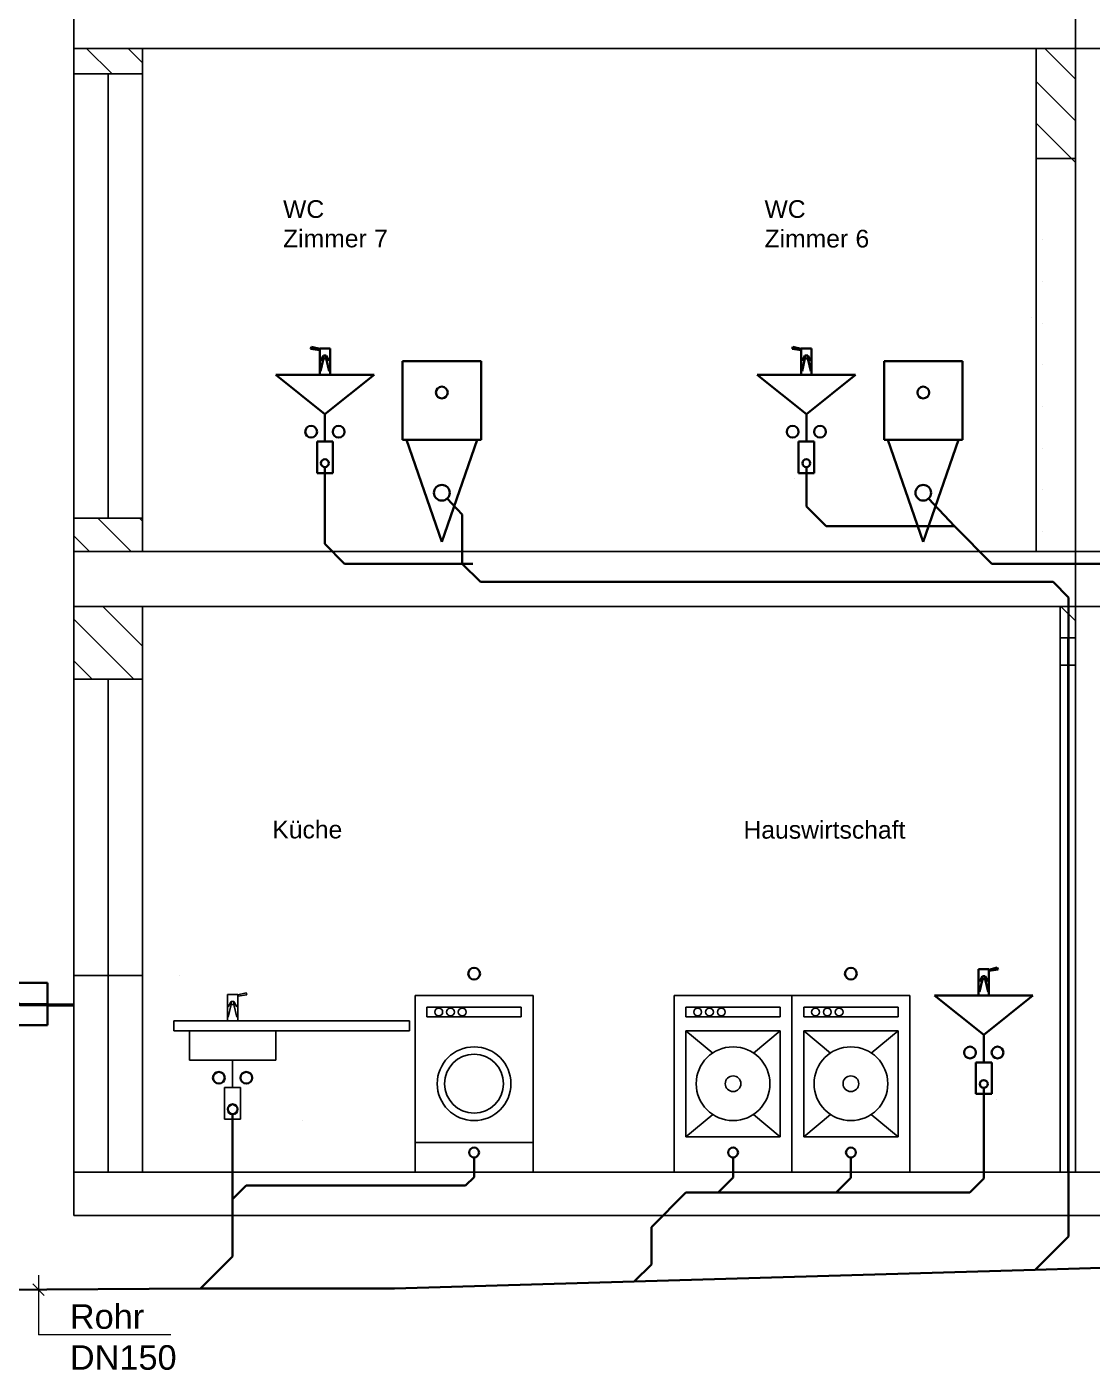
# Model space of a CAD drawing. Extents: x 0 to 756, y -25 to 420.
# Drawn here: x 297.6 to 383.7, y 125.5 to 234.1 of the extents above; entities that cross this region are included whole.
import ezdxf
from ezdxf.lldxf.tags import DXFTag

# ---------------------------------------------------------------- set-up
doc = ezdxf.new("R2010")
doc.units = 0
doc.layers.get('0').update_dxf_attribs({"lineweight": 35})
doc.layers.add('A_Aussenwand', color=7, linetype='Continuous', lineweight=35)
doc.layers.add('PUP 700 Bemaßung 1_50', color=7, linetype='Continuous', lineweight=25)
for name, color, linetype, lineweight, true_color in [('H_Heizung', 1, 'Continuous', 35, 0xff0000), ('S_Einrichtung', 7, 'Continuous', 35, 0x004c00), ('S_Kaltwasser', 3, 'Continuous', 35, 0x00ff00), ('S_Schmutzwasser', 7, 'Continuous', 35, 0x808040), ('S_Text', 7, 'Continuous', 25, 0x004c00), ('S_Warmwasser', 1, 'fein_strichliert', 35, 0xff0000), ('X_Geometrie', 6, 'Continuous', 50, 0xff00ff)]:
    doc.layers.add(name, color=color, linetype=linetype, lineweight=lineweight, true_color=true_color)
doc.styles.get("Standard").update_dxf_attribs({"font": 'arial.ttf'})
tags = doc.linetypes.add('fein_strichliert', pattern=[4, 1, -2, 1]).pattern_tags.tags
tags[8:9] = [DXFTag(74, 4), DXFTag(75, 0), DXFTag(340, '0'), DXFTag(46, 0.0), DXFTag(50, 0.0), DXFTag(44, 0.0), DXFTag(45, 0.0)]
tags[6:7] = [DXFTag(74, 4), DXFTag(75, 0), DXFTag(340, '0'), DXFTag(46, 0.0), DXFTag(50, 0.0), DXFTag(44, 0.0), DXFTag(45, 0.0)]
tags[4:5] = [DXFTag(74, 4), DXFTag(75, 0), DXFTag(340, '0'), DXFTag(46, 0.0), DXFTag(50, 0.0), DXFTag(44, 0.0), DXFTag(45, 0.0)]

# ---------------------------------------------------------------- blocks, each defined once
blk = doc.blocks.new('WC-A01H5DXTDT', base_point=(366.85, 192.45))
at = {"color": 0, "linetype": 'fein_strichliert', "lineweight": -2, "ltscale": 0.35}
for p, q in [((373.19, 207.05), (366.85, 207.05)), ((366.85, 207.05), (366.85, 200.7)), ((373.19, 200.7), (373.19, 207.05)), ((366.85, 200.7), (373.19, 200.7))]:
    blk.add_line(p, q, dxfattribs=at)
at = {"color": 0, "lineweight": -2}
for p, q in [((372.88, 200.7), (367.16, 200.7)), ((367.16, 200.7), (370.02, 192.45)), ((370.02, 192.45), (372.88, 200.7))]:
    blk.add_line(p, q, dxfattribs=at)
blk = doc.blocks.new('Anschluss-Element-A01H5DXVDT', base_point=(369.54, 204.03))
at = {"color": 0, "lineweight": -2}
blk.add_circle((370.02, 204.51), 0.476, dxfattribs=at)
blk = doc.blocks.new('Anschluss-Element-A01H5DXXDT', base_point=(369.39, 195.78))
at = {"color": 0, "lineweight": -2}
blk.add_circle((370.02, 196.41), 0.635, dxfattribs=at)
blk = doc.blocks.new('Abwasserleitung-A01H5DXZDT', base_point=(370.45, 193.7))
at = {"color": 0, "linetype": 'ByBlock', "lineweight": -2, "ltscale": 0.35}
blk.add_line((370.45, 195.95), (372.55, 193.7), dxfattribs=at)
blk = doc.blocks.new('Waschtisch-A01H5DY1DT', base_point=(356.6, 198))
at = {"color": 0, "lineweight": -2}
for p, q in [((359.48, 208.21), (359.42, 208.05)), ((359.42, 208.05), (360.15, 207.93)), ((360.15, 208.03), (359.48, 208.21)), ((360.15, 205.94), (360.15, 208.08)), ((361, 208.08), (360.15, 208.08)), ((360.46, 207.5), (360.23, 207.07)), ((360.46, 207.25), (360.46, 207.5)), ((360.68, 207.5), (360.46, 207.5)), ((360.68, 207.25), (360.68, 207.5)), ((360.68, 207.5), (360.92, 207.07)), ((361, 205.94), (361, 208.08)), ((360.23, 206.24), (360.46, 207.25)), ((360.68, 207.25), (360.46, 207.25)), ((360.92, 206.24), (360.68, 207.25)), ((364.54, 205.94), (356.6, 205.94)), ((356.6, 205.94), (360.57, 202.76)), ((360.15, 205.94), (360.57, 205.94)), ((361, 205.94), (360.57, 205.94)), ((360.57, 202.76), (364.54, 205.94)), ((360.57, 202.76), (360.57, 200.54)), ((361.21, 200.54), (359.94, 200.54)), ((359.94, 200.54), (359.94, 198)), ((361.21, 198), (361.21, 200.54)), ((359.94, 198), (361.21, 198))]:
    blk.add_line(p, q, dxfattribs=at)
blk = doc.blocks.new('Anschluss-Element-A01H5DY3DT', base_point=(361.21, 200.86))
at = {"color": 0, "lineweight": -2}
blk.add_circle((361.68, 201.34), 0.476, dxfattribs=at)
blk = doc.blocks.new('Anschluss-Element-A01H5DY5DT', base_point=(358.99, 200.86))
at = {"color": 0, "linetype": 'Continuous', "lineweight": -2, "ltscale": 0.35}
blk.add_circle((359.46, 201.34), 0.476, dxfattribs=at)
blk = doc.blocks.new('Anschluss-Element-A01H5DY7DT', base_point=(360.26, 198.48))
at = {"color": 0, "lineweight": -2}
blk.add_circle((360.57, 198.8), 0.317, dxfattribs=at)
blk = doc.blocks.new('Abwasserleitung-A01H5DY9DT', base_point=(360.57, 193.7))
at = {"color": 0, "linetype": 'ByBlock', "lineweight": -2, "ltscale": 0.35}
for p, q in [((360.57, 198.48), (360.57, 195.29)), ((360.57, 195.29), (362.16, 193.7)), ((362.16, 193.7), (372.55, 193.7))]:
    blk.add_line(p, q, dxfattribs=at)
blk = doc.blocks.new('Distributor Abwasserleitung-A01H5DYBDT', base_point=(371.3, 192.44))
at = {"color": 0, "lineweight": 13}
blk.add_line((372.55, 193.7), (372.55, 193.7), dxfattribs=at)
blk = doc.blocks.new('MText-A01H5DYDDT', base_point=(357.19, 216.23))
at = {"color": 0, "linetype": 'ByBlock', "lineweight": -2, "ltscale": 0.25, "char_height": 1.4286, "attachment_point": 1}
for s, insert in [('{\\fArial;WC}', (357.19, 220.05)), ('{\\fArial;Zimmer}', (357.19, 217.66)), ('{\\fArial;6}', (364.54, 217.66))]:
    blk.add_mtext(s, dxfattribs=dict(at, insert=insert))
blk = doc.blocks.new('WC-A01H5DYLDT', base_point=(327.93, 192.45))
at = {"color": 0, "linetype": 'fein_strichliert', "lineweight": -2, "ltscale": 0.35}
for p, q in [((334.28, 207.05), (327.93, 207.05)), ((327.93, 207.05), (327.93, 200.7)), ((334.28, 200.7), (334.28, 207.05)), ((327.93, 200.7), (334.28, 200.7))]:
    blk.add_line(p, q, dxfattribs=at)
at = {"color": 0, "lineweight": -2}
for p, q in [((333.96, 200.7), (328.25, 200.7)), ((328.25, 200.7), (331.11, 192.45)), ((331.11, 192.45), (333.96, 200.7))]:
    blk.add_line(p, q, dxfattribs=at)
blk = doc.blocks.new('Anschluss-Element-A01H5DYNDT', base_point=(330.63, 204.03))
at = {"color": 0, "lineweight": -2}
blk.add_circle((331.11, 204.51), 0.476, dxfattribs=at)
blk = doc.blocks.new('Anschluss-Element-A01H5DYPDT', base_point=(330.47, 195.78))
at = {"color": 0, "lineweight": -2}
blk.add_circle((331.11, 196.41), 0.635, dxfattribs=at)
blk = doc.blocks.new('Waschtisch-A01H5DYRDT', base_point=(317.69, 198))
at = {"color": 0, "lineweight": -2}
for p, q in [((320.57, 208.21), (320.51, 208.05)), ((320.51, 208.05), (321.24, 207.93)), ((321.24, 208.03), (320.57, 208.21)), ((321.24, 205.94), (321.24, 208.08)), ((322.08, 208.08), (321.24, 208.08)), ((321.55, 207.5), (321.31, 207.07)), ((321.55, 207.25), (321.55, 207.5)), ((321.77, 207.5), (321.55, 207.5)), ((321.77, 207.25), (321.77, 207.5)), ((321.77, 207.5), (322.01, 207.07)), ((322.08, 205.94), (322.08, 208.08)), ((321.31, 206.24), (321.55, 207.25)), ((321.77, 207.25), (321.55, 207.25)), ((322.01, 206.24), (321.77, 207.25)), ((325.63, 205.94), (317.69, 205.94)), ((317.69, 205.94), (321.66, 202.76)), ((321.24, 205.94), (321.66, 205.94)), ((322.08, 205.94), (321.66, 205.94)), ((321.66, 202.76), (325.63, 205.94)), ((321.66, 202.76), (321.66, 200.54)), ((322.29, 200.54), (321.03, 200.54)), ((321.03, 200.54), (321.03, 198)), ((322.29, 198), (322.29, 200.54)), ((321.03, 198), (322.29, 198))]:
    blk.add_line(p, q, dxfattribs=at)
blk = doc.blocks.new('Anschluss-Element-A01H5DYTDT', base_point=(322.29, 200.86))
at = {"color": 0, "lineweight": -2}
blk.add_circle((322.77, 201.34), 0.476, dxfattribs=at)
blk = doc.blocks.new('Anschluss-Element-A01H5DYVDT', base_point=(320.07, 200.86))
at = {"color": 0, "linetype": 'Continuous', "lineweight": -2, "ltscale": 0.35}
blk.add_circle((320.55, 201.34), 0.476, dxfattribs=at)
blk = doc.blocks.new('Anschluss-Element-A01H5DYXDT', base_point=(321.34, 198.48))
at = {"color": 0, "lineweight": -2}
blk.add_circle((321.66, 198.8), 0.317, dxfattribs=at)
blk = doc.blocks.new('MText-A01H5DYZDT', base_point=(318.28, 216.24))
at = {"color": 0, "linetype": 'ByBlock', "lineweight": -2, "ltscale": 0.25, "char_height": 1.4286, "attachment_point": 1}
for s, insert in [('{\\fArial;WC}', (318.28, 220.05)), ('{\\fArial;Zimmer}', (318.28, 217.67)), ('{\\fArial;7}', (325.64, 217.67))]:
    blk.add_mtext(s, dxfattribs=dict(at, insert=insert))
blk = doc.blocks.new('Abwasserleitung-A01H5DZ1DT', base_point=(321.66, 190.68))
at = {"color": 0, "linetype": 'ByBlock', "lineweight": -2, "ltscale": 0.35}
for p, q in [((321.66, 198.48), (321.66, 192.27)), ((321.66, 192.27), (323.25, 190.68)), ((323.25, 190.68), (331.86, 190.68))]:
    blk.add_line(p, q, dxfattribs=at)
blk = doc.blocks.new('Distributor Abwasserleitung-A01H5DZ3DT', base_point=(330.67, 190.09))
at = {"color": 0, "lineweight": 13}
blk.add_line((331.86, 190.68), (331.86, 190.68), dxfattribs=at)
blk = doc.blocks.new('Abwasserleitung-A01H5DZ5DT', base_point=(379.06, 133.62))
at = {"color": 0, "linetype": 'ByBlock', "lineweight": -2, "ltscale": 0.35}
blk.add_line((410.48, 134.54), (379.06, 133.62), dxfattribs=at)
blk = doc.blocks.new('Abwasserleitung-A01H5DZ7DT', base_point=(331.54, 190.68))
at = {"color": 0, "linetype": 'ByBlock', "lineweight": -2, "ltscale": 0.35}
for p, q in [((331.54, 195.95), (332.75, 194.66)), ((332.75, 194.66), (332.75, 190.68))]:
    blk.add_line(p, q, dxfattribs=at)
blk = doc.blocks.new('Abwasserleitung-A01H5DZ9DT', base_point=(331.86, 190.03))
at = {"color": 0, "linetype": 'ByBlock', "lineweight": -2, "ltscale": 0.35}
blk.add_line((333.63, 190.68), (331.86, 190.68), dxfattribs=at)
blk = doc.blocks.new('Abwasserleitung-A01H5DZBDT', base_point=(331.86, 190.68))
at = {"color": 0, "linetype": 'ByBlock', "lineweight": -2, "ltscale": 0.35}
blk.add_line((331.86, 190.68), (332.75, 190.68), dxfattribs=at)
blk = doc.blocks.new('Abwasserleitung-A01H5DZDDT', base_point=(332.75, 133.62))
at = {"color": 0, "linetype": 'ByBlock', "lineweight": -2, "ltscale": 0.35}
for p, q in [((332.75, 190.68), (334.23, 189.2)), ((334.23, 189.2), (380.51, 189.2)), ((380.51, 189.2), (381.75, 187.96)), ((381.75, 187.96), (381.75, 136.31)), ((381.75, 136.31), (379.06, 133.62))]:
    blk.add_line(p, q, dxfattribs=at)
blk = doc.blocks.new('Distributor Abwasserleitung-A01H5DZFDT', base_point=(331.95, 189.84))
at = {"color": 0, "lineweight": 13}
blk.add_line((332.75, 190.68), (332.75, 190.68), dxfattribs=at)
blk = doc.blocks.new('Abwasserleitung-A01H5DZHDT', base_point=(372.55, 187.91))
at = {"color": 0, "linetype": 'ByBlock', "lineweight": -2, "ltscale": 0.35}
for p, q in [((372.55, 193.7), (375.57, 190.68)), ((375.57, 190.68), (409.7, 190.68)), ((409.7, 190.68), (412.48, 187.91))]:
    blk.add_line(p, q, dxfattribs=at)
blk = doc.blocks.new('MText-A01H5E1BDT', base_point=(317.41, 168.48))
at = {"color": 0, "linetype": 'ByBlock', "lineweight": -2, "ltscale": 0.25, "insert": (317.41, 169.91), "char_height": 1.4286, "attachment_point": 1}
blk.add_mtext('{\\fArial;Küche}', dxfattribs=at)
blk = doc.blocks.new('Spüle-A01H5E1DDT', base_point=(309.44, 145.8))
at = {"color": 0, "lineweight": -2}
for p, q in [((313.78, 153.74), (313.78, 155.88)), ((313.78, 155.88), (314.62, 155.88)), ((314.09, 155.3), (313.85, 154.87)), ((314.09, 155.06), (314.09, 155.3)), ((314.09, 155.3), (314.31, 155.3)), ((314.31, 155.06), (314.31, 155.3)), ((314.31, 155.3), (314.55, 154.87)), ((314.62, 155.83), (315.29, 156.01)), ((314.62, 153.74), (314.62, 155.88)), ((315.35, 155.85), (314.62, 155.73)), ((315.29, 156.01), (315.35, 155.85)), ((313.85, 154.04), (314.09, 155.06)), ((314.09, 155.06), (314.31, 155.06)), ((314.55, 154.04), (314.31, 155.06)), ((328.49, 153.74), (309.44, 153.74)), ((309.44, 153.74), (309.44, 152.94)), ((313.78, 153.74), (314.2, 153.74)), ((314.62, 153.74), (314.2, 153.74)), ((328.49, 152.94), (328.49, 153.74)), ((309.44, 152.94), (328.49, 152.94)), ((310.71, 152.94), (310.71, 150.56)), ((317.69, 150.56), (317.69, 152.94)), ((310.71, 150.56), (317.69, 150.56)), ((314.2, 150.56), (314.2, 148.34)), ((314.83, 148.34), (313.56, 148.34)), ((313.56, 148.34), (313.56, 145.8)), ((314.83, 145.8), (314.83, 148.34)), ((313.56, 145.8), (314.83, 145.8))]:
    blk.add_line(p, q, dxfattribs=at)
blk = doc.blocks.new('Anschluss-Element-A01H5E1FDT', base_point=(314.83, 148.66))
at = {"color": 0, "lineweight": -2}
blk.add_circle((315.31, 149.14), 0.476, dxfattribs=at)
blk = doc.blocks.new('Anschluss-Element-A01H5E1HDT', base_point=(312.61, 148.66))
at = {"color": 0, "linetype": 'Continuous', "lineweight": -2, "ltscale": 0.35}
blk.add_circle((313.09, 149.14), 0.476, dxfattribs=at)
blk = doc.blocks.new('Anschluss-Element-A01H5E1JDT', base_point=(313.8, 146.2))
at = {"color": 0, "lineweight": -2}
blk.add_circle((314.2, 146.6), 0.397, dxfattribs=at)
blk = doc.blocks.new('Waschmaschine-A01H5E1LDT', base_point=(328.95, 141.52))
at = {"color": 0, "linetype": 'ByBlock', "lineweight": -2, "ltscale": 0.25}
for p, q in [((328.95, 141.52), (328.95, 155.8)), ((328.95, 155.8), (338.48, 155.8)), ((338.48, 155.8), (338.48, 141.52)), ((329.91, 154.06), (329.91, 154.85)), ((329.91, 154.85), (337.52, 154.85)), ((337.52, 154.85), (337.52, 154.06)), ((337.52, 154.06), (329.91, 154.06)), ((328.95, 143.9), (338.48, 143.9)), ((338.48, 141.52), (328.95, 141.52))]:
    blk.add_line(p, q, dxfattribs=at)
for centre, radius in [((330.86, 154.45), 0.317), ((331.81, 154.45), 0.317), ((332.76, 154.45), 0.317), ((333.72, 148.66), 2.98), ((333.72, 148.66), 2.38)]:
    blk.add_circle(centre, radius, dxfattribs=at)
blk = doc.blocks.new('Anschluss-Element-A01H5E1NDT', base_point=(333.32, 142.71))
at = {"color": 0, "lineweight": -2}
blk.add_circle((333.72, 143.1), 0.397, dxfattribs=at)
blk = doc.blocks.new('Anschluss-Element-A01H5E1PDT', base_point=(333.24, 157.07))
at = {"color": 0, "lineweight": -2}
blk.add_circle((333.72, 157.55), 0.476, dxfattribs=at)
blk = doc.blocks.new('Abwasserleitung-A01H5E1RDT', base_point=(314.2, 139.34))
at = {"color": 0, "linetype": 'ByBlock', "lineweight": -2, "ltscale": 0.35}
for p, q in [((333.72, 142.71), (333.72, 141.12)), ((333.72, 141.12), (333.02, 140.43)), ((315.3, 140.43), (314.2, 139.34)), ((333.02, 140.43), (315.3, 140.43))]:
    blk.add_line(p, q, dxfattribs=at)
blk = doc.blocks.new('Abwasserleitung-A01H5E1TDT', base_point=(314.2, 139.34))
at = {"color": 0, "linetype": 'ByBlock', "lineweight": -2, "ltscale": 0.35}
blk.add_line((314.2, 146.2), (314.2, 139.34), dxfattribs=at)
blk = doc.blocks.new('Distributor Abwasserleitung-A01H5E1VDT', base_point=(313.6, 138.14))
at = {"color": 0, "lineweight": 13}
blk.add_line((314.2, 139.34), (314.2, 139.34), dxfattribs=at)
blk = doc.blocks.new('Abwasserleitung-A01H5E1XDT', base_point=(311.61, 132.1))
at = {"color": 0, "linetype": 'ByBlock', "lineweight": -2, "ltscale": 0.35}
for p, q in [((314.2, 139.34), (314.2, 134.69)), ((314.2, 134.69), (311.61, 132.1))]:
    blk.add_line(p, q, dxfattribs=at)
blk = doc.blocks.new('Distributor Abwasserleitung-A01H5E1ZDT', base_point=(377.86, 132.99))
at = {"color": 0, "lineweight": 13}
blk.add_line((379.06, 133.62), (379.06, 133.62), dxfattribs=at)
blk = doc.blocks.new('MText-A01H5E21DT', base_point=(355.49, 168.47))
at = {"color": 0, "linetype": 'ByBlock', "lineweight": -2, "ltscale": 0.25, "insert": (355.49, 169.89), "char_height": 1.4286, "attachment_point": 1}
blk.add_mtext('{\\fArial;Hauswirtschaft}', dxfattribs=at)
blk = doc.blocks.new('Geschirrspüler-A01H5E23DT', base_point=(349.89, 141.52))
at = {"color": 0, "linetype": 'ByBlock', "lineweight": -2, "ltscale": 0.25}
for p, q in [((349.89, 141.52), (349.89, 155.8)), ((349.89, 155.8), (359.41, 155.8)), ((359.41, 155.8), (359.41, 141.52)), ((350.84, 154.06), (350.84, 154.85)), ((350.84, 154.85), (358.46, 154.85)), ((358.46, 154.85), (358.46, 154.06)), ((358.46, 154.06), (350.84, 154.06)), ((350.84, 152.94), (353, 151.14)), ((350.84, 144.37), (350.84, 152.94)), ((350.84, 152.94), (358.46, 152.94)), ((358.46, 152.94), (356.3, 151.14)), ((358.46, 152.94), (358.46, 144.37)), ((350.84, 144.37), (353, 146.18)), ((358.46, 144.37), (356.3, 146.18)), ((358.46, 144.37), (350.84, 144.37)), ((359.41, 141.52), (349.89, 141.52))]:
    blk.add_line(p, q, dxfattribs=at)
for centre, radius in [((351.79, 154.45), 0.317), ((352.74, 154.45), 0.317), ((353.7, 154.45), 0.317), ((354.65, 148.66), 2.98), ((354.65, 148.66), 0.635)]:
    blk.add_circle(centre, radius, dxfattribs=at)
blk = doc.blocks.new('Anschluss-Element-A01H5E25DT', base_point=(354.25, 142.71))
at = {"color": 0, "lineweight": -2}
blk.add_circle((354.65, 143.1), 0.397, dxfattribs=at)
blk = doc.blocks.new('Geschirrspüler-A01H5E27DT', base_point=(359.41, 141.52))
at = {"color": 0, "linetype": 'ByBlock', "lineweight": -2, "ltscale": 0.25}
for p, q in [((359.41, 141.52), (359.41, 155.8)), ((359.41, 155.8), (368.93, 155.8)), ((368.93, 155.8), (368.93, 141.52)), ((360.36, 154.06), (360.36, 154.85)), ((360.36, 154.85), (367.98, 154.85)), ((367.98, 154.85), (367.98, 154.06)), ((367.98, 154.06), (360.36, 154.06)), ((360.36, 152.94), (362.52, 151.14)), ((360.36, 144.37), (360.36, 152.94)), ((360.36, 152.94), (367.98, 152.94)), ((367.98, 152.94), (365.82, 151.14)), ((367.98, 152.94), (367.98, 144.37)), ((360.36, 144.37), (362.52, 146.18)), ((367.98, 144.37), (365.82, 146.18)), ((367.98, 144.37), (360.36, 144.37)), ((368.93, 141.52), (359.41, 141.52))]:
    blk.add_line(p, q, dxfattribs=at)
for centre, radius in [((361.31, 154.45), 0.317), ((362.27, 154.45), 0.317), ((363.22, 154.45), 0.317), ((364.17, 148.66), 2.98), ((364.17, 148.66), 0.635)]:
    blk.add_circle(centre, radius, dxfattribs=at)
blk = doc.blocks.new('Anschluss-Element-A01H5E29DT', base_point=(363.7, 157.07))
at = {"color": 0, "lineweight": -2}
blk.add_circle((364.17, 157.55), 0.476, dxfattribs=at)
blk = doc.blocks.new('Anschluss-Element-A01H5E2BDT', base_point=(363.77, 142.71))
at = {"color": 0, "lineweight": -2}
blk.add_circle((364.17, 143.1), 0.397, dxfattribs=at)
blk = doc.blocks.new('Waschtisch-A01H5E2DDT', base_point=(370.94, 147.84))
at = {"color": 0, "lineweight": -2}
for p, q in [((374.49, 155.78), (374.49, 157.92)), ((374.49, 157.92), (375.33, 157.92)), ((375.33, 157.87), (376, 158.05)), ((375.33, 155.78), (375.33, 157.92)), ((376.06, 157.89), (375.33, 157.77)), ((376, 158.05), (376.06, 157.89)), ((374.8, 157.34), (374.56, 156.91)), ((374.56, 156.08), (374.8, 157.1)), ((374.8, 157.1), (374.8, 157.34)), ((374.8, 157.34), (375.02, 157.34)), ((374.8, 157.1), (375.02, 157.1)), ((375.02, 157.1), (375.02, 157.34)), ((375.02, 157.34), (375.26, 156.91)), ((375.26, 156.08), (375.02, 157.1)), ((374.91, 152.6), (370.94, 155.78)), ((370.94, 155.78), (378.88, 155.78)), ((374.49, 155.78), (374.91, 155.78)), ((375.33, 155.78), (374.91, 155.78)), ((378.88, 155.78), (374.91, 152.6)), ((374.91, 152.6), (374.91, 150.38)), ((374.28, 150.38), (375.55, 150.38)), ((374.28, 147.84), (374.28, 150.38)), ((375.55, 150.38), (375.55, 147.84)), ((375.55, 147.84), (374.28, 147.84))]:
    blk.add_line(p, q, dxfattribs=at)
blk = doc.blocks.new('Anschluss-Element-A01H5E2FDT', base_point=(375.55, 150.7))
at = {"color": 0, "lineweight": -2}
blk.add_circle((376.02, 151.18), 0.476, dxfattribs=at)
blk = doc.blocks.new('Anschluss-Element-A01H5E2HDT', base_point=(373.32, 150.7))
at = {"color": 0, "linetype": 'Continuous', "lineweight": -2, "ltscale": 0.35}
blk.add_circle((373.8, 151.18), 0.476, dxfattribs=at)
blk = doc.blocks.new('Anschluss-Element-A01H5E2JDT', base_point=(374.59, 148.32))
at = {"color": 0, "lineweight": -2}
blk.add_circle((374.91, 148.64), 0.317, dxfattribs=at)
blk = doc.blocks.new('Abwasserleitung-A01H5E2LDT', base_point=(346.66, 132.67))
at = {"color": 0, "linetype": 'ByBlock', "lineweight": -2, "ltscale": 0.35}
blk.add_line((379.06, 133.62), (346.66, 132.67), dxfattribs=at)
blk = doc.blocks.new('Abwasserleitung-A01H5E2NDT', base_point=(311.61, 132.1))
at = {"color": 0, "linetype": 'ByBlock', "lineweight": -2, "ltscale": 0.35}
for p, q in [((346.66, 132.67), (327.28, 132.1)), ((327.28, 132.1), (311.61, 132.1))]:
    blk.add_line(p, q, dxfattribs=at)
blk = doc.blocks.new('Distributor Abwasserleitung-A01H5E2PDT', base_point=(345.45, 132.04))
at = {"color": 0, "lineweight": 13}
blk.add_line((346.66, 132.67), (346.66, 132.67), dxfattribs=at)
blk = doc.blocks.new('Abwasserleitung-A01H5E2RDT', base_point=(353.44, 139.86))
at = {"color": 0, "linetype": 'ByBlock', "lineweight": -2, "ltscale": 0.35}
for p, q in [((354.65, 142.71), (354.65, 141.07)), ((354.65, 141.07), (353.44, 139.86))]:
    blk.add_line(p, q, dxfattribs=at)
blk = doc.blocks.new('Abwasserleitung-A01H5E2TDT', base_point=(346.66, 132.67))
at = {"color": 0, "linetype": 'ByBlock', "lineweight": -2, "ltscale": 0.35}
for p, q in [((350.84, 139.86), (348.05, 137.07)), ((353.44, 139.86), (350.84, 139.86)), ((348.05, 137.07), (348.05, 134.06)), ((348.05, 134.06), (346.66, 132.67))]:
    blk.add_line(p, q, dxfattribs=at)
blk = doc.blocks.new('Distributor Abwasserleitung-A01H5E2VDT', base_point=(352.25, 139.27))
at = {"color": 0, "lineweight": 13}
blk.add_line((353.44, 139.86), (353.44, 139.86), dxfattribs=at)
blk = doc.blocks.new('Abwasserleitung-A01H5E2XDT', base_point=(362.97, 139.86))
at = {"color": 0, "linetype": 'ByBlock', "lineweight": -2, "ltscale": 0.35}
for p, q in [((364.17, 142.71), (364.17, 141.06)), ((364.17, 141.06), (362.97, 139.86))]:
    blk.add_line(p, q, dxfattribs=at)
blk = doc.blocks.new('Abwasserleitung-A01H5E2ZDT', base_point=(362.97, 139.86))
at = {"color": 0, "linetype": 'ByBlock', "lineweight": -2, "ltscale": 0.35}
for p, q in [((374.91, 148.32), (374.91, 141.01)), ((374.91, 141.01), (373.77, 139.86)), ((373.77, 139.86), (362.97, 139.86))]:
    blk.add_line(p, q, dxfattribs=at)
blk = doc.blocks.new('Abwasserleitung-A01H5E31DT', base_point=(353.44, 139.86))
at = {"color": 0, "linetype": 'ByBlock', "lineweight": -2, "ltscale": 0.35}
blk.add_line((362.97, 139.86), (353.44, 139.86), dxfattribs=at)
blk = doc.blocks.new('Distributor Abwasserleitung-A01H5E33DT', base_point=(361.78, 139.27))
at = {"color": 0, "lineweight": 13}
blk.add_line((362.97, 139.86), (362.97, 139.86), dxfattribs=at)
blk = doc.blocks.new('Polylinie-A01H5E4XDT', base_point=(26.65, 93.66))
at = {"color": 0, "linetype": 'ByBlock', "lineweight": -2, "ltscale": 0.5}
blk.add_line((301.37, 155.01), (167.07, 156.84), dxfattribs=at)
blk = doc.blocks.new('Distributor Abwasserleitung-A01H5E5XDT', base_point=(310.42, 131.5))
at = {"color": 0, "lineweight": 13}
blk.add_line((311.61, 132.1), (311.61, 132.1), dxfattribs=at)
blk = doc.blocks.new('Abwasserleitung-A01H5E6DDT', base_point=(172.07, 131.19))
at = {"color": 0, "linetype": 'ByBlock', "lineweight": -2, "ltscale": 0.35}
blk.add_line((311.61, 132.1), (172.07, 131.19), dxfattribs=at)
blk = doc.blocks.new('Polygon-A01H5E6LDT', base_point=(291.77, 153.38))
at = {"color": 0, "linetype": 'ByBlock', "lineweight": -2, "ltscale": 0.35}
for p, q in [((291.77, 153.38), (291.77, 156.81)), ((291.77, 156.81), (299.24, 156.81)), ((299.24, 156.81), (299.24, 153.38)), ((299.24, 153.38), (291.77, 153.38))]:
    blk.add_line(p, q, dxfattribs=at)
blk = doc.blocks.new('MText-A01H5E6VDT', base_point=(301.05, 125.54))
at = {"color": 0, "lineweight": -2, "char_height": 1.9841, "attachment_point": 1}
for s, insert in [('{\\fArial;Rohr}', (301.05, 130.84)), ('{\\fArial;DN150}', (301.05, 127.53))]:
    blk.add_mtext(s, dxfattribs=dict(at, insert=insert))

msp = doc.modelspace()

# ---------------------------------------------------------------- linework, layer by layer
at = {"layer": 'H_Heizung', "lineweight": 25, "ltscale": 0.25}
for p, q in [((378.8, 210.6), (378.8, 210.6)), ((307.41, 191.67), (307.41, 191.67)), ((307.41, 191.67), (363.61, 191.67)), ((363.61, 191.67), (307.41, 191.67)), ((309.94, 157.39), (309.94, 157.39))]:
    msp.add_line(p, q, dxfattribs=at)
at = {"layer": 'S_Text', "color": 7, "linetype": 'Continuous', "lineweight": 9, "ltscale": 0.13}
for p, q in [((298.05, 132.48), (298.98, 131.54)), ((298.52, 133.19), (298.52, 128.37)), ((309.21, 128.37), (298.52, 128.37))]:
    msp.add_line(p, q, dxfattribs=at)
at = {"layer": 'X_Geometrie', "color": 136, "lineweight": 25, "ltscale": 0.25, "true_color": 0x008080}
for p, q in [((301.37, 232.31), (301.37, 235.8)), ((301.37, 235.8), (301.37, 232.31)), ((301.37, 232.31), (301.37, 235.8)), ((382.32, 232.31), (382.32, 235.8)), ((382.32, 232.31), (382.32, 235.8)), ((301.37, 232.31), (382.32, 232.31)), ((301.37, 232.31), (382.32, 232.31)), ((523.59, 232.31), (301.37, 232.31)), ((301.37, 232.31), (301.37, 232.31)), ((301.37, 232.31), (301.37, 232.31)), ((382.32, 232.31), (382.32, 232.31)), ((301.37, 191.67), (301.37, 191.67)), ((433.12, 191.67), (301.37, 191.67)), ((301.37, 187.23), (301.37, 191.67)), ((301.37, 191.67), (382.32, 191.67)), ((301.37, 191.67), (301.37, 191.67)), ((301.37, 191.67), (301.37, 187.23)), ((301.37, 191.67), (382.32, 191.67)), ((301.37, 187.23), (301.37, 191.67)), ((382.32, 191.67), (382.32, 191.67)), ((382.32, 187.23), (382.32, 191.67)), ((382.32, 187.23), (382.32, 191.67)), ((433.12, 187.23), (301.37, 187.23)), ((301.37, 187.23), (382.32, 187.23)), ((301.37, 187.23), (301.37, 187.23)), ((301.37, 187.23), (382.32, 187.23)), ((301.37, 187.23), (301.37, 187.23)), ((382.32, 187.23), (382.32, 187.23)), ((301.37, 141.52), (301.37, 141.52)), ((301.37, 141.52), (301.37, 138.02)), ((301.37, 138.02), (301.37, 138.02)), ((301.37, 138.02), (523.59, 138.02))]:
    msp.add_line(p, q, dxfattribs=at)
at = {"layer": 'X_Geometrie', "color": 7, "lineweight": 25, "ltscale": 0.25}
for p, q in [((301.37, 232.31), (301.37, 232.31)), ((301.37, 232.31), (306.93, 232.31)), ((301.37, 232.31), (301.37, 232.31)), ((301.37, 232.31), (301.37, 232.31)), ((301.37, 232.31), (301.37, 232.31)), ((301.37, 232.31), (301.37, 232.31)), ((301.37, 232.31), (301.37, 230.25)), ((306.93, 191.67), (306.93, 232.31)), ((306.93, 232.31), (382.32, 232.31)), ((306.93, 191.67), (306.93, 232.31)), ((306.93, 232.31), (306.93, 230.25)), ((306.93, 232.31), (306.93, 232.31)), ((306.93, 232.31), (306.93, 232.31)), ((306.93, 232.31), (306.93, 232.31)), ((306.93, 232.31), (306.93, 232.31)), ((306.93, 232.31), (382.32, 232.31)), ((306.93, 232.31), (306.93, 232.31)), ((379.15, 232.31), (379.15, 232.31)), ((379.15, 232.31), (379.15, 191.67)), ((379.15, 232.31), (382.32, 232.31)), ((379.15, 232.31), (379.15, 232.31)), ((379.15, 232.31), (379.15, 232.31)), ((382.32, 232.31), (382.32, 232.31)), ((382.32, 232.31), (382.32, 191.67)), ((382.32, 232.31), (382.32, 191.67)), ((382.32, 232.31), (382.32, 191.67)), ((423.59, 232.31), (382.32, 232.31)), ((422.8, 232.31), (382.32, 232.31)), ((382.32, 232.31), (382.32, 232.31)), ((382.32, 191.67), (382.32, 232.31)), ((382.32, 232.31), (382.32, 232.31)), ((382.32, 232.31), (382.32, 191.67)), ((382.32, 232.31), (382.32, 232.31)), ((382.32, 232.31), (382.32, 191.67)), ((382.32, 232.31), (394.78, 232.31)), ((382.32, 191.67), (382.32, 232.31)), ((382.32, 232.31), (394.78, 232.31)), ((382.32, 232.31), (382.32, 191.67)), ((306.93, 230.25), (301.37, 230.25)), ((301.37, 194.37), (301.37, 230.25)), ((301.37, 230.25), (301.37, 194.37)), ((301.37, 230.25), (301.37, 230.25)), ((306.93, 230.25), (301.37, 230.25)), ((306.93, 230.25), (301.37, 230.25)), ((301.37, 230.25), (301.37, 230.25)), ((306.93, 230.25), (301.37, 230.25)), ((301.37, 230.25), (301.37, 230.25)), ((301.37, 194.37), (301.37, 230.25)), ((301.37, 230.25), (306.93, 230.25)), ((301.37, 230.25), (301.37, 194.37)), ((306.93, 230.25), (306.93, 230.25)), ((306.93, 230.25), (306.93, 230.25)), ((306.93, 194.37), (306.93, 230.25)), ((306.93, 230.25), (306.93, 230.25)), ((306.93, 230.25), (306.93, 194.37)), ((306.93, 194.37), (306.93, 230.25)), ((306.93, 230.25), (306.93, 194.37)), ((382.32, 223.42), (379.15, 223.42)), ((379.15, 191.67), (379.15, 223.42)), ((379.15, 223.42), (379.15, 223.42)), ((382.32, 223.42), (379.15, 223.42)), ((379.15, 223.42), (379.15, 191.67)), ((382.32, 223.42), (382.32, 191.67)), ((382.32, 223.42), (382.32, 223.42)), ((382.32, 191.67), (382.32, 223.42)), ((359.58, 197.55), (359.58, 197.55)), ((359.58, 197.55), (359.58, 197.55)), ((359.58, 197.55), (359.58, 197.55)), ((301.37, 194.37), (301.37, 191.67)), ((306.93, 194.37), (301.37, 194.37)), ((301.37, 194.37), (306.93, 194.37)), ((301.37, 194.37), (301.37, 194.37)), ((306.93, 194.37), (301.37, 194.37)), ((306.93, 194.37), (301.37, 194.37)), ((306.93, 194.37), (301.37, 194.37)), ((306.93, 194.37), (301.37, 194.37)), ((301.37, 194.37), (301.37, 194.37)), ((301.37, 194.37), (301.37, 194.37)), ((301.37, 194.37), (306.93, 194.37)), ((306.93, 194.37), (306.93, 194.37)), ((306.93, 194.37), (306.93, 194.37)), ((306.93, 194.37), (306.93, 191.67)), ((306.93, 194.37), (306.93, 194.37)), ((301.37, 191.67), (301.37, 191.67)), ((301.37, 191.67), (301.37, 191.67)), ((301.37, 191.67), (301.37, 191.67)), ((301.37, 191.67), (301.37, 191.67)), ((301.37, 191.67), (301.37, 191.67)), ((301.37, 191.67), (306.93, 191.67)), ((382.32, 191.67), (306.93, 191.67)), ((382.32, 191.67), (306.93, 191.67)), ((306.93, 191.67), (306.93, 191.67)), ((306.93, 191.67), (306.93, 191.67)), ((306.93, 191.67), (306.93, 191.67)), ((306.93, 191.67), (306.93, 191.67)), ((306.93, 191.67), (306.93, 191.67)), ((382.32, 191.67), (379.15, 191.67)), ((379.15, 191.67), (379.15, 191.67)), ((379.15, 191.67), (382.32, 191.67)), ((379.15, 191.67), (382.32, 191.67)), ((379.15, 191.67), (379.15, 191.67)), ((379.69, 191.67), (379.69, 191.67)), ((379.69, 191.67), (379.69, 191.67)), ((382.32, 191.67), (382.32, 191.67)), ((382.32, 191.67), (422.8, 191.67)), ((382.32, 191.67), (423.59, 191.67)), ((394.78, 191.67), (382.32, 191.67)), ((382.32, 191.67), (382.32, 191.67)), ((382.32, 191.67), (382.32, 191.67)), ((394.78, 191.67), (382.32, 191.67)), ((301.37, 187.23), (301.37, 181.36)), ((301.37, 187.23), (301.37, 187.23)), ((301.37, 187.23), (301.37, 187.23)), ((301.37, 187.23), (301.37, 187.23)), ((301.37, 187.23), (301.37, 187.23)), ((301.37, 187.23), (301.37, 187.23)), ((301.37, 187.23), (301.37, 187.23)), ((301.37, 187.23), (306.93, 187.23)), ((301.37, 187.23), (301.37, 187.23)), ((306.93, 187.23), (306.93, 187.23)), ((306.93, 187.23), (306.93, 187.23)), ((306.93, 187.23), (306.93, 187.23)), ((306.93, 187.23), (306.93, 187.23)), ((306.93, 187.23), (306.93, 181.36)), ((306.93, 187.23), (306.93, 187.23)), ((306.93, 141.52), (306.93, 187.23)), ((306.93, 187.23), (306.93, 187.23)), ((306.93, 187.23), (382.32, 187.23)), ((306.93, 141.52), (306.93, 187.23)), ((306.93, 187.23), (382.32, 187.23)), ((306.93, 187.23), (306.93, 187.23)), ((381.09, 187.23), (381.09, 187.23)), ((381.09, 187.23), (381.09, 187.23)), ((381.09, 187.23), (381.09, 187.23)), ((381.09, 187.23), (381.09, 187.23)), ((381.09, 187.23), (381.09, 187.23)), ((381.09, 187.23), (381.09, 184.69)), ((381.09, 187.23), (381.09, 184.69)), ((381.09, 187.23), (381.09, 187.23)), ((381.09, 187.23), (382.32, 187.23)), ((381.09, 187.23), (381.09, 187.23)), ((381.09, 187.23), (381.09, 187.23)), ((382.32, 187.23), (382.32, 187.23)), ((382.32, 187.23), (382.32, 187.23)), ((382.32, 187.23), (382.32, 184.69)), ((382.32, 187.23), (382.32, 187.23)), ((382.32, 187.23), (382.32, 187.23)), ((382.32, 187.23), (382.32, 184.69)), ((382.32, 187.23), (382.32, 187.23)), ((382.32, 187.23), (382.32, 187.23)), ((382.32, 187.23), (382.32, 187.23)), ((382.32, 187.23), (382.32, 187.23)), ((382.32, 187.23), (386.54, 187.23)), ((382.32, 141.52), (382.32, 187.23)), ((382.32, 187.23), (386.54, 187.23)), ((382.32, 141.52), (382.32, 187.23)), ((382.32, 187.23), (382.32, 141.52)), ((382.32, 187.23), (382.32, 141.52)), ((382.32, 187.23), (382.32, 187.23)), ((382.32, 184.69), (381.09, 184.69)), ((382.32, 184.69), (381.09, 184.69)), ((381.09, 141.52), (381.09, 184.69)), ((381.09, 184.69), (381.09, 184.69)), ((381.09, 184.69), (382.32, 184.69)), ((381.09, 141.52), (381.09, 184.69)), ((381.09, 184.69), (381.09, 184.69)), ((381.09, 184.69), (382.32, 184.69)), ((381.09, 184.69), (381.09, 184.69)), ((382.32, 184.69), (381.09, 184.69)), ((381.09, 184.69), (381.09, 141.52)), ((382.32, 184.69), (381.09, 184.69)), ((381.09, 184.69), (381.09, 141.52)), ((382.32, 184.69), (382.32, 141.52)), ((382.32, 184.69), (382.32, 184.69)), ((382.32, 141.52), (382.32, 184.69)), ((382.32, 184.69), (382.32, 184.69)), ((382.32, 184.69), (382.32, 141.52)), ((382.32, 141.52), (382.32, 184.69)), ((382.32, 184.69), (382.32, 184.69)), ((382.32, 182.47), (381.09, 182.47)), ((382.32, 182.47), (381.09, 182.47)), ((381.09, 141.52), (381.09, 182.47)), ((381.09, 182.47), (381.09, 182.47)), ((381.09, 182.47), (381.09, 141.52)), ((382.32, 182.47), (382.32, 141.52)), ((382.32, 141.52), (382.32, 182.47)), ((382.32, 182.47), (382.32, 182.47)), ((301.37, 181.36), (301.37, 181.36)), ((306.93, 181.36), (301.37, 181.36)), ((301.37, 181.36), (301.37, 141.52)), ((301.37, 181.36), (301.37, 141.52)), ((306.93, 181.36), (301.37, 181.36)), ((301.37, 181.36), (301.37, 181.36)), ((301.37, 141.52), (301.37, 181.36)), ((306.93, 181.36), (301.37, 181.36)), ((301.37, 157.39), (301.37, 181.36)), ((301.37, 181.36), (301.37, 181.36)), ((306.93, 181.36), (301.37, 181.36)), ((301.37, 181.36), (306.93, 181.36)), ((306.93, 181.36), (306.93, 157.39)), ((306.93, 181.36), (306.93, 181.36)), ((306.93, 181.36), (306.93, 141.52)), ((306.93, 181.36), (306.93, 181.36)), ((306.93, 181.36), (306.93, 181.36)), ((306.93, 141.52), (306.93, 181.36)), ((306.93, 141.52), (306.93, 181.36)), ((306.93, 157.39), (301.37, 157.39)), ((301.37, 157.39), (301.37, 157.39)), ((306.93, 157.39), (306.93, 157.39)), ((375.9, 147.39), (375.9, 147.39)), ((375.9, 147.39), (375.9, 147.39)), ((375.9, 147.39), (375.9, 147.39)), ((301.37, 141.52), (306.93, 141.52)), ((301.37, 141.52), (306.93, 141.52)), ((306.93, 141.52), (301.37, 141.52)), ((301.37, 141.52), (301.37, 141.52)), ((301.37, 141.52), (301.37, 141.52)), ((301.37, 141.52), (301.37, 141.52)), ((301.37, 141.52), (301.37, 141.52)), ((301.37, 141.52), (306.93, 141.52)), ((301.37, 141.52), (301.37, 141.52)), ((306.93, 141.52), (306.93, 141.52)), ((306.93, 141.52), (306.93, 141.52)), ((306.93, 141.52), (306.93, 141.52)), ((306.93, 141.52), (306.93, 141.52)), ((306.93, 141.52), (306.93, 141.52)), ((382.32, 141.52), (306.93, 141.52)), ((382.32, 141.52), (306.93, 141.52)), ((382.32, 141.52), (381.09, 141.52)), ((381.09, 141.52), (382.32, 141.52)), ((381.09, 141.52), (382.32, 141.52)), ((381.09, 141.52), (382.32, 141.52)), ((381.09, 141.52), (381.09, 141.52)), ((381.09, 141.52), (381.09, 141.52)), ((382.32, 141.52), (381.09, 141.52)), ((381.09, 141.52), (381.09, 141.52)), ((381.09, 141.52), (382.32, 141.52)), ((381.09, 141.52), (381.09, 141.52)), ((382.32, 141.52), (381.09, 141.52)), ((381.76, 141.52), (381.78, 141.52)), ((382.32, 141.52), (382.32, 141.52)), ((382.32, 141.52), (382.32, 141.52)), ((382.32, 141.52), (382.32, 141.52)), ((386.54, 141.52), (382.32, 141.52)), ((386.54, 141.52), (382.32, 141.52)), ((382.32, 141.52), (382.32, 141.52)), ((382.32, 141.52), (382.32, 141.52))]:
    msp.add_line(p, q, dxfattribs=at)
at = {"layer": 'X_Geometrie', "color": 7, "lineweight": 18, "ltscale": 0.18}
for p, q in [((304.47, 230.25), (302.4, 232.31)), ((306.93, 231.15), (305.77, 232.31)), ((382.32, 229.83), (379.85, 232.31)), ((382.32, 226.47), (379.15, 229.64)), ((306.93, 227.78), (306.93, 227.78)), ((382.32, 223.1), (379.15, 226.27)), ((306.93, 224.42), (306.93, 224.42)), ((306.93, 221.05), (306.93, 221.05)), ((306.93, 217.68), (306.93, 217.68)), ((379.69, 216.85), (379.69, 216.85)), ((306.93, 214.32), (306.93, 214.32)), ((379.69, 213.48), (379.69, 213.48)), ((306.93, 210.95), (306.93, 210.95)), ((379.69, 210.11), (379.69, 210.11)), ((379.69, 206.75), (379.69, 206.75)), ((379.69, 203.38), (379.69, 203.38)), ((379.69, 200.01), (379.69, 200.01)), ((306.93, 197.48), (306.93, 197.48)), ((379.69, 196.65), (379.69, 196.65)), ((306, 191.67), (303.3, 194.37)), ((306.93, 194.11), (306.67, 194.37)), ((379.69, 193.28), (379.69, 193.28)), ((302.63, 191.67), (301.37, 192.93)), ((381.45, 191.67), (381.45, 191.67)), ((306.93, 184.01), (303.71, 187.23)), ((382.32, 186.06), (381.15, 187.23)), ((306.21, 181.36), (301.37, 186.2)), ((302.85, 181.36), (301.37, 182.83)), ((382.32, 182.69), (382.32, 182.69)), ((306.93, 180.64), (306.93, 180.64)), ((382.32, 179.33), (382.32, 179.33)), ((306.93, 177.28), (306.93, 177.28)), ((382.32, 175.96), (382.32, 175.96)), ((306.93, 173.91), (306.93, 173.91)), ((382.32, 172.59), (382.32, 172.59)), ((306.93, 170.54), (306.93, 170.54)), ((382.32, 169.22), (382.32, 169.22)), ((306.93, 167.18), (306.93, 167.18)), ((382.32, 165.86), (382.32, 165.86)), ((306.93, 163.81), (306.93, 163.81)), ((306.93, 160.44), (306.93, 160.44)), ((306.93, 157.07), (306.93, 157.07)), ((306.93, 153.71), (306.93, 153.71)), ((306.93, 150.34), (306.93, 150.34)), ((306.93, 146.97), (306.93, 146.97)), ((319.84, 145.65), (319.84, 145.65)), ((306.93, 143.61), (306.93, 143.61)), ((382.32, 142.29), (382.32, 142.29)), ((302.28, 141.52), (302.28, 141.52)), ((305.65, 141.52), (305.65, 141.52))]:
    msp.add_line(p, q, dxfattribs=at)
at = {"layer": 'X_Geometrie', "color": 5, "lineweight": 25, "ltscale": 0.25, "true_color": 0x0000ff}
for p, q in [((304.15, 229.91), (304.15, 230.25)), ((304.15, 228.98), (304.15, 229.91)), ((304.15, 195.64), (304.15, 194.71)), ((304.15, 194.37), (304.15, 194.71)), ((381.7, 184.69), (381.7, 183.97)), ((381.7, 183.97), (381.7, 183.42)), ((304.15, 181.21), (304.15, 181.36)), ((304.15, 180.09), (304.15, 181.21)), ((304.15, 142.79), (304.15, 141.67)), ((381.7, 142.24), (381.7, 142.79)), ((381.7, 142.24), (381.7, 141.52)), ((304.15, 141.52), (304.15, 141.67))]:
    msp.add_line(p, q, dxfattribs=at)
at = {"layer": 'X_Geometrie', "color": 8, "lineweight": 25, "ltscale": 0.25, "true_color": 0x808080}
for p, q in [((304.15, 228.98), (304.15, 228.98)), ((304.15, 228.98), (304.15, 195.64)), ((304.15, 228.98), (304.15, 195.64)), ((304.15, 195.64), (304.15, 228.98)), ((304.15, 228.98), (304.15, 195.64)), ((304.15, 228.98), (304.15, 228.98)), ((304.15, 195.64), (304.15, 228.98)), ((304.15, 228.98), (304.15, 228.98)), ((304.15, 195.64), (304.15, 195.64)), ((304.15, 195.64), (304.15, 195.64)), ((304.15, 195.64), (304.15, 195.64)), ((381.7, 183.42), (381.7, 183.42)), ((381.7, 183.42), (381.7, 142.79)), ((381.7, 142.79), (381.7, 183.42)), ((381.7, 142.79), (381.7, 183.42)), ((381.7, 183.42), (381.7, 142.79)), ((381.7, 183.42), (381.7, 183.42)), ((381.7, 142.79), (381.7, 183.42)), ((381.7, 183.42), (381.7, 183.42)), ((381.7, 142.79), (381.7, 183.42)), ((304.15, 180.09), (304.15, 180.09)), ((304.15, 180.09), (304.15, 180.09)), ((304.15, 180.09), (304.15, 180.09)), ((304.15, 180.09), (304.15, 158.66)), ((304.15, 180.09), (304.15, 142.79)), ((304.15, 180.09), (304.15, 142.79)), ((304.15, 180.09), (304.15, 142.79)), ((304.15, 142.79), (304.15, 180.09)), ((304.15, 158.66), (304.15, 158.66)), ((304.15, 142.79), (304.15, 142.79)), ((304.15, 142.79), (304.15, 142.79)), ((381.7, 142.79), (381.7, 142.79)), ((381.7, 142.79), (381.7, 142.79)), ((381.7, 142.79), (381.7, 142.79))]:
    msp.add_line(p, q, dxfattribs=at)

# ---------------------------------------------------------------- block references
at = {"layer": 'A_Aussenwand', "ltscale": 0.35}
msp.add_blockref('Polygon-A01H5E6LDT', (291.77, 153.38), dxfattribs=at)
at = {"layer": 'PUP 700 Bemaßung 1_50', "color": 7, "linetype": 'Continuous', "lineweight": 9, "ltscale": 0.13}
msp.add_blockref('MText-A01H5E6VDT', (301.05, 125.54), dxfattribs=at)
at = {"layer": 'S_Einrichtung', "linetype": 'Continuous', "ltscale": 0.35}
for name, p in [('Waschtisch-A01H5DYRDT', (317.69, 198)), ('Waschtisch-A01H5DY1DT', (356.6, 198)), ('WC-A01H5DYLDT', (327.93, 192.45)), ('WC-A01H5DXTDT', (366.85, 192.45)), ('Waschtisch-A01H5E2DDT', (370.94, 147.84))]:
    msp.add_blockref(name, p, dxfattribs=at)
at = {"layer": 'S_Einrichtung', "linetype": 'Continuous', "lineweight": 25, "ltscale": 0.25}
msp.add_blockref('Spüle-A01H5E1DDT', (309.44, 145.8), dxfattribs=at)
at = {"layer": 'S_Einrichtung', "lineweight": 25, "ltscale": 0.25}
for name, p in [('Waschmaschine-A01H5E1LDT', (328.95, 141.52)), ('Geschirrspüler-A01H5E23DT', (349.89, 141.52)), ('Geschirrspüler-A01H5E27DT', (359.41, 141.52))]:
    msp.add_blockref(name, p, dxfattribs=at)
at = {"layer": 'S_Kaltwasser', "ltscale": 0.35}
for name, p in [('Anschluss-Element-A01H5DYNDT', (330.63, 204.03)), ('Anschluss-Element-A01H5DXVDT', (369.54, 204.03)), ('Anschluss-Element-A01H5DYTDT', (322.29, 200.86)), ('Anschluss-Element-A01H5DY3DT', (361.21, 200.86)), ('Anschluss-Element-A01H5E1PDT', (333.24, 157.07)), ('Anschluss-Element-A01H5E29DT', (363.7, 157.07)), ('Anschluss-Element-A01H5E2FDT', (375.55, 150.7)), ('Anschluss-Element-A01H5E1FDT', (314.83, 148.66))]:
    msp.add_blockref(name, p, dxfattribs=at)
at = {"layer": 'S_Schmutzwasser', "ltscale": 0.35}
for name, p in [('Anschluss-Element-A01H5DYXDT', (321.34, 198.48)), ('Anschluss-Element-A01H5DY7DT', (360.26, 198.48)), ('Abwasserleitung-A01H5DZ1DT', (321.66, 190.68)), ('Abwasserleitung-A01H5DY9DT', (360.57, 193.7)), ('Anschluss-Element-A01H5DYPDT', (330.47, 195.78)), ('Anschluss-Element-A01H5DXXDT', (369.39, 195.78)), ('Abwasserleitung-A01H5DZ7DT', (331.54, 190.68)), ('Abwasserleitung-A01H5DXZDT', (370.45, 193.7)), ('Distributor Abwasserleitung-A01H5DYBDT', (371.3, 192.44)), ('Abwasserleitung-A01H5DZHDT', (372.55, 187.91)), ('Distributor Abwasserleitung-A01H5DZ3DT', (330.67, 190.09)), ('Abwasserleitung-A01H5DZ9DT', (331.86, 190.03)), ('Abwasserleitung-A01H5DZBDT', (331.86, 190.68)), ('Abwasserleitung-A01H5DZDDT', (332.75, 133.62)), ('Distributor Abwasserleitung-A01H5DZFDT', (331.95, 189.84)), ('Anschluss-Element-A01H5E2JDT', (374.59, 148.32)), ('Abwasserleitung-A01H5E2ZDT', (362.97, 139.86)), ('Anschluss-Element-A01H5E1JDT', (313.8, 146.2)), ('Abwasserleitung-A01H5E1TDT', (314.2, 139.34)), ('Anschluss-Element-A01H5E1NDT', (333.32, 142.71)), ('Anschluss-Element-A01H5E25DT', (354.25, 142.71)), ('Anschluss-Element-A01H5E2BDT', (363.77, 142.71)), ('Abwasserleitung-A01H5E1RDT', (314.2, 139.34)), ('Abwasserleitung-A01H5E2RDT', (353.44, 139.86)), ('Abwasserleitung-A01H5E2XDT', (362.97, 139.86)), ('Abwasserleitung-A01H5E1XDT', (311.61, 132.1)), ('Distributor Abwasserleitung-A01H5E1VDT', (313.6, 138.14)), ('Abwasserleitung-A01H5E2TDT', (346.66, 132.67)), ('Distributor Abwasserleitung-A01H5E2VDT', (352.25, 139.27)), ('Abwasserleitung-A01H5E31DT', (353.44, 139.86)), ('Distributor Abwasserleitung-A01H5E33DT', (361.78, 139.27)), ('Abwasserleitung-A01H5E2LDT', (346.66, 132.67)), ('Abwasserleitung-A01H5DZ5DT', (379.06, 133.62)), ('Distributor Abwasserleitung-A01H5E1ZDT', (377.86, 132.99)), ('Abwasserleitung-A01H5E2NDT', (311.61, 132.1)), ('Distributor Abwasserleitung-A01H5E2PDT', (345.45, 132.04)), ('Abwasserleitung-A01H5E6DDT', (172.07, 131.19)), ('Distributor Abwasserleitung-A01H5E5XDT', (310.42, 131.5))]:
    msp.add_blockref(name, p, dxfattribs=at)
at = {"layer": 'S_Text', "ltscale": 0.25}
for name, p in [('MText-A01H5DYZDT', (318.28, 216.24)), ('MText-A01H5DYDDT', (357.19, 216.23)), ('MText-A01H5E1BDT', (317.41, 168.48)), ('MText-A01H5E21DT', (355.49, 168.47))]:
    msp.add_blockref(name, p, dxfattribs=at)
at = {"layer": 'S_Warmwasser', "ltscale": 0.35}
for name, p in [('Anschluss-Element-A01H5DYVDT', (320.07, 200.86)), ('Anschluss-Element-A01H5DY5DT', (358.99, 200.86)), ('Anschluss-Element-A01H5E2HDT', (373.32, 150.7)), ('Anschluss-Element-A01H5E1HDT', (312.61, 148.66))]:
    msp.add_blockref(name, p, dxfattribs=at)
at = {"layer": 'X_Geometrie', "ltscale": 0.5}
msp.add_blockref('Polylinie-A01H5E4XDT', (26.65, 93.66), dxfattribs=at)

doc.saveas('drawing.dxf')
